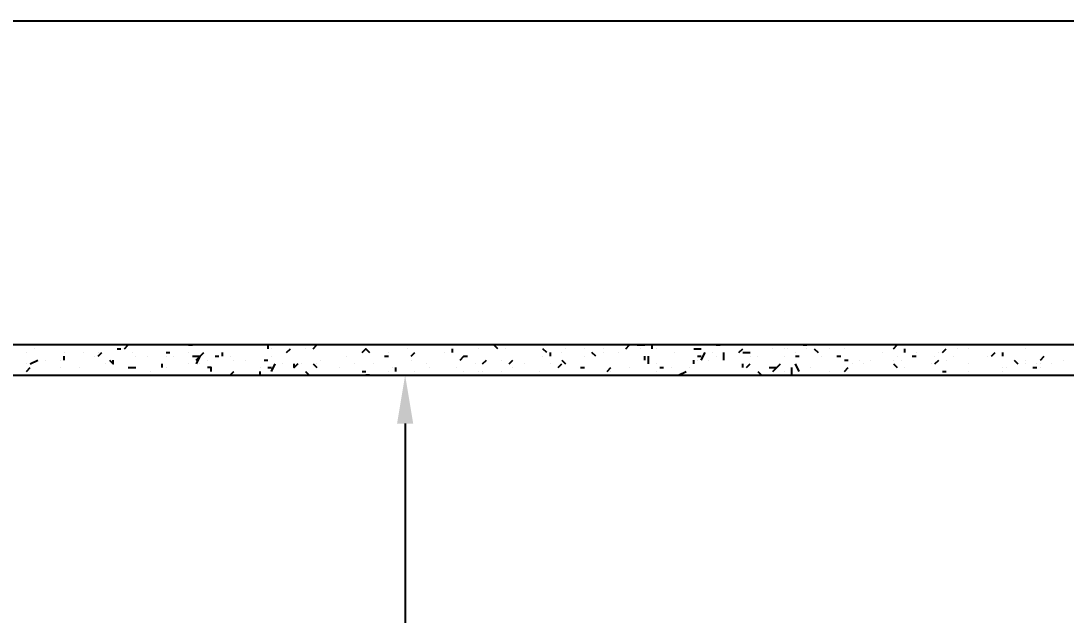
# Model space of a CAD drawing. Header units: metres. Extents: x -941 to 1333, y -28 to 1490.
# Drawn here: x 969.39 to 973.265, y 398.412 to 400.616 of the extents above; entities that cross this region are included whole.
import ezdxf

# ---------------------------------------------------------------- set-up
doc = ezdxf.new("R2010")
doc.units = ezdxf.units.M
doc.layers.add('BLK_5_FLR_0_REGULAR_ROOM', color=4, linetype='Continuous')
doc.styles.add('style2A', font='swissc.ttf')
doc.dimstyles.get("Standard").update_dxf_attribs({"dimtxt": 0.4, "dimasz": 0.18, "dimexe": 0.18, "dimexo": 0.0625, "dimgap": 0, "dimtad": 0, "dimzin": 0, "dimdsep": 46, "dimtxsty": 'style2A', "dimcen": 0.09, "dimse1": 1, "dimse2": 1, "dimadec": 0, "dimazin": 0, "dimtfac": 1, "dimtofl": 0, "dimtmove": 0, "dimatfit": 3, "dimfxl": 0, "dimtolj": 1, "dimtzin": 0, "dimarcsym": 0})

# ---------------------------------------------------------------- blocks, each defined once
blk = doc.blocks.new('*D886')
at = {"layer": 'BLK_5_FLR_0_REGULAR_ROOM', "color": 0, "lineweight": -2}
for p, q in [((970.8146, 399.1223), (970.8146, 398.104)), ((970.8146, 396.4215), (970.8146, 397.4397))]:
    blk.add_line(p, q, dxfattribs=at)
at = {"layer": 'BLK_5_FLR_0_REGULAR_ROOM', "color": 0}
for points in [[(970.7846, 399.1223), (970.8446, 399.1223), (970.8146, 399.3023)], [(970.7846, 396.4215), (970.8446, 396.4215), (970.8146, 396.2415)]]:
    blk.add_solid(points, dxfattribs=at)
at = {"layer": 'Defpoints', "color": 0}
for p in [(970.8146, 399.3023), (970.8503, 399.3023), (970.8363, 396.2415)]:
    blk.add_point(p, dxfattribs=at)
at = {"layer": 'BLK_5_FLR_0_REGULAR_ROOM', "color": 0, "insert": (970.8146, 397.7719), "char_height": 0.3, "attachment_point": 5, "rotation": 90, "style": 'style2A'}
blk.add_mtext('\\A1;3.06', dxfattribs=at)

msp = doc.modelspace()

# ---------------------------------------------------------------- linework, layer by layer
at = {"lineweight": 25}
for points in [[(966.92295, 400.61608), (974.55406, 400.61608)], [(974.77769, 399.40013), (974.77769, 399.41411), (966.69933, 399.41411)], [(969.41075, 399.41411), (969.41075, 399.41411)], [(969.41075, 399.38616), (969.41075, 399.38616)], [(969.4387, 399.40013), (969.4387, 399.40013)], [(969.55051, 399.38616), (969.55051, 399.38616)], [(969.6204, 399.38616), (969.6204, 399.38616)], [(969.6763, 399.37218), (969.69028, 399.38616)], [(969.6763, 399.38616), (969.6763, 399.38616)], [(969.74618, 399.40013), (969.76016, 399.40013)], [(969.77414, 399.40013), (969.78811, 399.41411), (969.77414, 399.41411)], [(969.77414, 399.40013), (969.77414, 399.40013)], [(969.80209, 399.38616), (969.80209, 399.38616)], [(969.85799, 399.41411), (969.85799, 399.41411)], [(969.92788, 399.41411), (969.92788, 399.41411)], [(969.92788, 399.38616), (969.94185, 399.38616)], [(970.01173, 399.41411), (970.02571, 399.41411)], [(970.01173, 399.38616), (970.01173, 399.38616)], [(970.03969, 399.3582), (970.06764, 399.38616)], [(970.13752, 399.37218), (970.13752, 399.38616)], [(970.17945, 399.41411), (970.17945, 399.41411)], [(970.30524, 399.41411), (970.30524, 399.40013)], [(970.31922, 399.40013), (970.31922, 399.40013)], [(970.37512, 399.38616), (970.3891, 399.40013)], [(970.445, 399.40013), (970.445, 399.40013)], [(970.47296, 399.40013), (970.48693, 399.41411)], [(970.57079, 399.41411), (970.57079, 399.41411)], [(970.6267, 399.41411), (970.6267, 399.41411)], [(970.65465, 399.38616), (970.66863, 399.40013), (970.6826, 399.38616)], [(970.75248, 399.38616), (970.75248, 399.38616)], [(970.82237, 399.40013), (970.82237, 399.40013)], [(970.83634, 399.37218), (970.85032, 399.38616)], [(970.90622, 399.41411), (970.90622, 399.41411)], [(970.96213, 399.38616), (970.96213, 399.38616)], [(970.99008, 399.38616), (970.99008, 399.40013)], [(971.08792, 399.40013), (971.08792, 399.40013)], [(971.1578, 399.40013), (971.14382, 399.41411)], [(971.18575, 399.40013), (971.18575, 399.40013)], [(971.22768, 399.41411), (971.22768, 399.41411)], [(971.26961, 399.41411), (971.26961, 399.41411)], [(971.33949, 399.38616), (971.32552, 399.40013)], [(971.35347, 399.37218), (971.35347, 399.38616)], [(971.3954, 399.38616), (971.3954, 399.38616)], [(971.40937, 399.40013), (971.40937, 399.40013)], [(971.47926, 399.40013), (971.47926, 399.40013)], [(971.52119, 399.37218), (971.50721, 399.38616)], [(971.54914, 399.40013), (971.54914, 399.40013)], [(971.54914, 399.38616), (971.54914, 399.38616)], [(971.60504, 399.38616), (971.60504, 399.38616)], [(971.633, 399.40013), (971.64697, 399.41411), (971.61902, 399.41411)], [(971.67493, 399.41411), (971.70288, 399.41411)], [(971.6889, 399.40013), (971.6889, 399.40013)], [(971.70288, 399.41411), (971.70288, 399.41411)], [(971.73083, 399.40013), (971.73083, 399.41411)], [(971.74481, 399.40013), (971.74481, 399.40013)], [(971.81469, 399.38616), (971.81469, 399.38616)], [(971.88457, 399.40013), (971.91252, 399.40013)], [(971.91252, 399.3582), (971.9265, 399.38616)], [(971.95445, 399.38616), (971.95445, 399.38616)], [(971.96843, 399.41411), (971.98241, 399.41411)], [(971.99638, 399.3582), (971.99638, 399.38616)], [(972.03831, 399.41411), (972.03831, 399.41411)], [(972.05229, 399.38616), (972.06627, 399.40013)], [(972.06627, 399.38616), (972.09422, 399.38616)], [(972.06627, 399.38616), (972.06627, 399.38616)], [(972.17808, 399.40013), (972.17808, 399.40013)], [(972.22001, 399.40013), (972.22001, 399.40013)], [(972.23398, 399.40013), (972.23398, 399.40013)], [(972.26193, 399.38616), (972.26193, 399.38616)], [(972.28989, 399.41411), (972.30386, 399.41411)], [(972.28989, 399.41411), (972.28989, 399.41411)], [(972.30386, 399.40013), (972.30386, 399.40013)], [(972.33182, 399.40013), (972.34579, 399.38616)], [(972.38772, 399.40013), (972.38772, 399.40013)], [(972.44363, 399.40013), (972.44363, 399.40013)], [(972.58339, 399.38616), (972.58339, 399.38616)], [(972.62532, 399.40013), (972.6393, 399.41411)], [(972.66725, 399.38616), (972.66725, 399.40013)], [(972.70918, 399.38616), (972.70918, 399.38616)], [(972.79304, 399.38616), (972.79304, 399.38616)], [(972.80701, 399.38616), (972.82099, 399.40013)], [(972.86292, 399.40013), (972.86292, 399.40013)], [(972.90485, 399.40013), (972.90485, 399.40013)], [(972.94678, 399.41411), (972.94678, 399.41411)], [(972.98871, 399.37218), (973.00268, 399.38616)], [(973.03064, 399.41411), (973.03064, 399.41411)], [(973.03064, 399.37218), (973.03064, 399.38616)], [(973.1145, 399.40013), (973.1145, 399.40013)], [(969.41075, 399.34423), (969.41075, 399.34423)], [(969.42473, 399.34423), (969.45268, 399.3582)], [(969.48063, 399.3582), (969.48063, 399.3582)], [(969.53654, 399.3582), (969.53654, 399.3582)], [(969.55051, 399.3582), (969.55051, 399.37218)], [(969.66232, 399.37218), (969.66232, 399.37218)], [(969.70425, 399.34423), (969.70425, 399.34423)], [(969.71823, 399.3582), (969.73221, 399.34423), (969.73221, 399.3582)], [(969.81606, 399.37218), (969.81606, 399.37218)], [(969.85799, 399.37218), (969.85799, 399.37218)], [(969.9139, 399.33025), (969.9139, 399.34423)], [(969.92788, 399.37218), (969.92788, 399.37218)], [(969.95583, 399.37218), (969.95583, 399.37218)], [(970.01173, 399.34423), (970.01173, 399.34423)], [(970.02571, 399.37218), (970.05366, 399.37218), (970.03969, 399.34423)], [(970.05366, 399.34423), (970.05366, 399.34423)], [(970.08162, 399.3582), (970.08162, 399.3582)], [(970.10957, 399.37218), (970.12355, 399.37218)], [(970.16547, 399.37218), (970.16547, 399.37218)], [(970.17945, 399.3582), (970.17945, 399.3582)], [(970.22138, 399.3582), (970.22138, 399.3582)], [(970.29126, 399.3582), (970.30524, 399.3582)], [(970.31922, 399.37218), (970.31922, 399.37218)], [(970.31922, 399.31627), (970.33319, 399.34423)], [(970.36114, 399.34423), (970.36114, 399.34423)], [(970.41705, 399.34423), (970.40307, 399.33025), (970.40307, 399.34423)], [(970.43103, 399.34423), (970.43103, 399.34423)], [(970.47296, 399.34423), (970.48693, 399.33025)], [(970.48693, 399.34423), (970.48693, 399.34423)], [(970.50091, 399.3582), (970.50091, 399.3582)], [(970.59874, 399.37218), (970.59874, 399.37218)], [(970.6267, 399.34423), (970.6267, 399.34423)], [(970.69658, 399.34423), (970.69658, 399.34423)], [(970.73851, 399.37218), (970.75248, 399.37218)], [(970.83634, 399.3582), (970.83634, 399.3582)], [(970.89225, 399.34423), (970.89225, 399.34423)], [(971.01804, 399.3582), (971.03201, 399.37218), (971.04599, 399.37218)], [(971.04599, 399.37218), (971.04599, 399.37218)], [(971.07394, 399.34423), (971.07394, 399.34423)], [(971.10189, 399.34423), (971.11587, 399.3582)], [(971.17178, 399.3582), (971.17178, 399.3582)], [(971.19973, 399.34423), (971.2137, 399.3582)], [(971.25563, 399.34423), (971.25563, 399.34423)], [(971.32552, 399.37218), (971.32552, 399.37218)], [(971.35347, 399.34423), (971.35347, 399.34423)], [(971.38142, 399.33025), (971.3954, 399.34423)], [(971.3954, 399.3582), (971.40937, 399.34423)], [(971.3954, 399.3582), (971.3954, 399.3582)], [(971.47926, 399.37218), (971.47926, 399.37218)], [(971.70288, 399.3582), (971.70288, 399.37218)], [(971.71686, 399.34423), (971.71686, 399.37218)], [(971.74481, 399.34423), (971.74481, 399.34423)], [(971.88457, 399.34423), (971.88457, 399.3582)], [(971.89855, 399.37218), (971.91252, 399.37218)], [(971.89855, 399.3582), (971.89855, 399.3582)], [(971.94048, 399.3582), (971.94048, 399.3582)], [(971.96843, 399.37218), (971.96843, 399.37218)], [(971.99638, 399.3582), (971.99638, 399.3582)], [(972.06627, 399.33025), (972.06627, 399.34423)], [(972.08024, 399.33025), (972.09422, 399.34423)], [(972.09422, 399.37218), (972.09422, 399.37218)], [(972.09422, 399.37218), (972.09422, 399.37218)], [(972.12217, 399.37218), (972.12217, 399.37218)], [(972.17808, 399.31627), (972.20603, 399.34423)], [(972.22001, 399.37218), (972.22001, 399.37218)], [(972.26193, 399.37218), (972.27591, 399.37218)], [(972.27591, 399.31627), (972.26193, 399.34423)], [(972.35977, 399.37218), (972.35977, 399.37218)], [(972.41568, 399.37218), (972.42965, 399.37218)], [(972.44363, 399.3582), (972.4576, 399.3582)], [(972.47158, 399.34423), (972.47158, 399.34423)], [(972.49953, 399.3582), (972.49953, 399.3582)], [(972.51351, 399.34423), (972.51351, 399.34423)], [(972.54146, 399.3582), (972.54146, 399.3582)], [(972.62532, 399.3582), (972.62532, 399.3582)], [(972.62532, 399.34423), (972.6393, 399.33025)], [(972.6393, 399.37218), (972.6393, 399.37218)], [(972.65327, 399.3582), (972.65327, 399.3582)], [(972.6952, 399.37218), (972.70918, 399.37218)], [(972.76509, 399.34423), (972.76509, 399.34423)], [(972.77906, 399.37218), (972.77906, 399.37218)], [(972.77906, 399.34423), (972.79304, 399.3582)], [(972.82099, 399.3582), (972.82099, 399.3582)], [(972.84894, 399.37218), (972.84894, 399.37218)], [(972.90485, 399.34423), (972.90485, 399.34423)], [(972.97473, 399.37218), (972.97473, 399.37218)], [(972.98871, 399.37218), (972.98871, 399.37218)], [(973.07257, 399.3582), (973.08654, 399.34423)], [(973.1145, 399.3582), (973.1145, 399.3582)], [(973.1145, 399.34423), (973.1145, 399.34423)], [(973.15642, 399.34423), (973.15642, 399.34423)], [(973.1704, 399.3582), (973.18438, 399.37218)], [(973.1704, 399.34423), (973.1704, 399.34423)], [(973.21233, 399.34423), (973.21233, 399.34423)], [(973.25426, 399.3582), (973.25426, 399.3582)], [(969.41075, 399.31627), (969.42473, 399.33025)], [(969.53654, 399.33025), (969.53654, 399.33025)], [(969.60642, 399.33025), (969.60642, 399.33025)], [(969.78811, 399.33025), (969.81606, 399.33025)], [(969.87197, 399.31627), (969.87197, 399.31627)], [(969.92788, 399.33025), (969.92788, 399.33025)], [(970.09559, 399.31627), (970.09559, 399.33025), (970.08162, 399.33025)], [(970.16547, 399.3023), (970.17945, 399.31627)], [(970.17945, 399.31627), (970.17945, 399.31627)], [(970.27729, 399.33025), (970.27729, 399.33025)], [(970.27729, 399.3023), (970.27729, 399.31627)], [(970.30524, 399.33025), (970.31922, 399.33025)], [(970.445, 399.31627), (970.45898, 399.3023)], [(970.445, 399.31627), (970.445, 399.31627)], [(970.57079, 399.33025), (970.57079, 399.33025)], [(970.65465, 399.31627), (970.66863, 399.31627)], [(970.75248, 399.31627), (970.75248, 399.31627)], [(970.76646, 399.33025), (970.76646, 399.33025)], [(970.78044, 399.31627), (970.78044, 399.33025)], [(970.85032, 399.31627), (970.85032, 399.31627)], [(970.90622, 399.33025), (970.90622, 399.33025)], [(971.00406, 399.33025), (971.00406, 399.33025)], [(971.03201, 399.31627), (971.03201, 399.31627)], [(971.08792, 399.31627), (971.08792, 399.31627)], [(971.10189, 399.31627), (971.10189, 399.31627)], [(971.17178, 399.31627), (971.17178, 399.31627)], [(971.2137, 399.33025), (971.2137, 399.33025)], [(971.31154, 399.31627), (971.31154, 399.31627)], [(971.46528, 399.33025), (971.47926, 399.33025)], [(971.56311, 399.31627), (971.57709, 399.33025)], [(971.57709, 399.31627), (971.57709, 399.31627)], [(971.64697, 399.33025), (971.64697, 399.33025)], [(971.74481, 399.31627), (971.74481, 399.31627)], [(971.75878, 399.33025), (971.77276, 399.33025)], [(971.80071, 399.33025), (971.80071, 399.33025)], [(971.82867, 399.3023), (971.85662, 399.31627)], [(971.8706, 399.33025), (971.8706, 399.33025)], [(972.12217, 399.31627), (972.13615, 399.3023)], [(972.1641, 399.33025), (972.19205, 399.33025)], [(972.22001, 399.31627), (972.22001, 399.31627)], [(972.24796, 399.3023), (972.24796, 399.33025)], [(972.31784, 399.33025), (972.31784, 399.33025)], [(972.38772, 399.31627), (972.38772, 399.31627)], [(972.44363, 399.31627), (972.4576, 399.33025)], [(972.66725, 399.33025), (972.66725, 399.33025)], [(972.80701, 399.31627), (972.82099, 399.31627)], [(972.90485, 399.31627), (972.90485, 399.31627)], [(973.03064, 399.33025), (973.03064, 399.33025)], [(973.03064, 399.31627), (973.03064, 399.31627)], [(973.04461, 399.33025), (973.04461, 399.33025)], [(973.04461, 399.33025), (973.04461, 399.33025)], [(973.14245, 399.33025), (973.15642, 399.33025)], [(973.1704, 399.33025), (973.1704, 399.33025)], [(966.69933, 399.3023), (974.77769, 399.3023)], [(969.46665, 399.3023), (969.46665, 399.3023)], [(969.60642, 399.3023), (969.60642, 399.3023)], [(969.78811, 399.3023), (969.78811, 399.3023)], [(970.10957, 399.3023), (970.10957, 399.3023)], [(970.59874, 399.3023), (970.61272, 399.3023)], [(970.6826, 399.3023), (970.66863, 399.3023)], [(970.75248, 399.3023), (970.75248, 399.3023)], [(970.83634, 399.3023), (970.85032, 399.3023)], [(970.96213, 399.3023), (970.96213, 399.3023)], [(971.14382, 399.3023), (971.14382, 399.3023)], [(971.42335, 399.3023), (971.42335, 399.3023)], [(971.43733, 399.3023), (971.43733, 399.3023)], [(971.57709, 399.3023), (971.57709, 399.3023)], [(971.60504, 399.3023), (971.60504, 399.3023)], [(971.64697, 399.3023), (971.64697, 399.3023)], [(971.74481, 399.3023), (971.75878, 399.3023)], [(972.15012, 399.3023), (972.15012, 399.3023)], [(972.26193, 399.3023), (972.26193, 399.3023)], [(972.42965, 399.3023), (972.42965, 399.3023)], [(972.47158, 399.3023), (972.47158, 399.3023)], [(972.52749, 399.3023), (972.52749, 399.3023)], [(972.54146, 399.3023), (972.54146, 399.3023)], [(972.82099, 399.3023), (972.82099, 399.3023)], [(972.8769, 399.3023), (972.8769, 399.3023)], [(972.89087, 399.3023), (972.89087, 399.3023)], [(972.98871, 399.3023), (973.00268, 399.3023)]]:
    msp.add_lwpolyline(points, dxfattribs=at)

# ---------------------------------------------------------------- dimensions: what is measured, and where the dimension line sits
at = {"layer": 'BLK_5_FLR_0_REGULAR_ROOM'}
dim = msp.add_linear_dim(base=(970.81455, 399.3023), p1=(970.83634, 396.24147), p2=(970.85032, 399.3023), angle=90, dimstyle='Standard', override={"dimtxt": 0.3}, dxfattribs=at)
dim.commit()
dim.dimension.update_dxf_attribs({"geometry": '*D886', "text_midpoint": (970.81455, 397.77188)})

doc.saveas('drawing.dxf')
